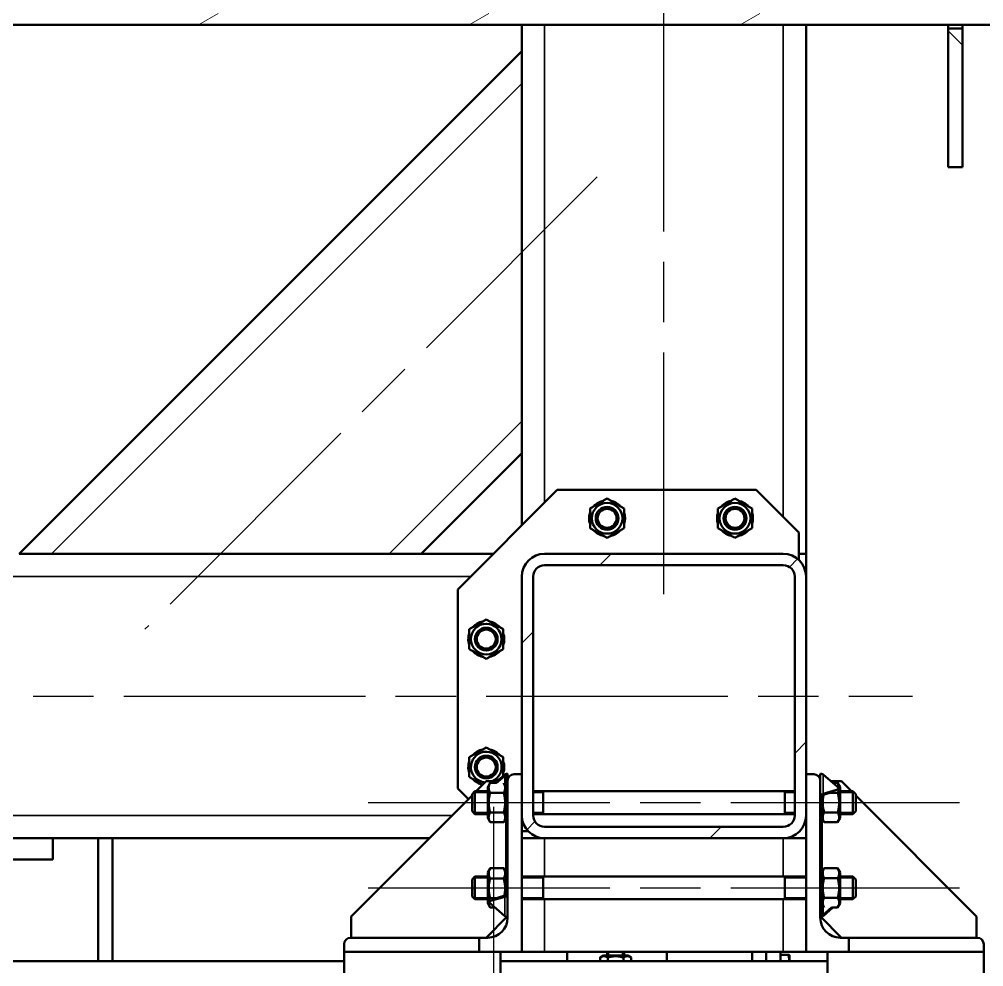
# Model space of a CAD drawing. Header units: millimetres. Extents: x 0 to 25230, y 0 to 17820.
# Drawn here: x 10260 to 10938, y 14023 to 14689 of the extents above; entities that cross this region are included whole.
import ezdxf

# ---------------------------------------------------------------- set-up
doc = ezdxf.new("R2010")
doc.units = ezdxf.units.MM
doc.header["$LTSCALE"] = 30
doc.linetypes.add('CHAIN', pattern=[0.7087, 0.4724, -0.0591, 0.1181, -0.0591])
for name, color, linetype, lineweight in [('Видимые тонкие (ГОСТ)', 7, 'Continuous', 35), ('Видимый контур (ГОСТ)', 7, 'Continuous', 50), ('Линия резьбы (ГОСТ)', 7, 'Continuous', 25), ('Маркер центра (ГОСТ)', 7, 'Continuous', 25), ('Осевая линия (ГОСТ)', 7, 'Continuous', 25), ('Штриховка (ГОСТ)', 7, 'Continuous', 18)]:
    doc.layers.add(name, color=color, linetype=linetype, lineweight=lineweight)

msp = doc.modelspace()

# ---------------------------------------------------------------- hatches: boundary and pattern name
at = {"layer": 'Штриховка (ГОСТ)'}
h = msp.add_hatch(dxfattribs=at)
h.set_pattern_fill('ANSI31', color=256, scale=762, angle=-14.9999778, style=0)
h.set_pattern_definition([(30, (0, 0), (-47.62503, 82.4889), [])])
edge = h.paths.add_edge_path()
edge.add_spline(control_points=[(13126.2136, 14684.9985), (13171.4757, 14684.9985), (13217.859, 14684.9921), (13312.2639, 14685.0405), (13360.2856, 14685.0945), (13457.3635, 14685.5099), (13506.4194, 14685.8721), (13604.9609, 14687.3268), (13654.4465, 14688.4215), (13802.6382, 14693.634), (13901.0755, 14699.6947), (14044.4847, 14716.3093), (14091.5807, 14723.1007), (14183.746, 14739.7229), (14228.8152, 14749.5538), (14295.9202, 14767.3033), (14320.2669, 14774.3433), (14369.5801, 14790.224), (14394.5456, 14799.0676), (14443.7764, 14818.4457), (14468.0453, 14828.9849), (14514.6718, 14851.3758), (14537.0284, 14863.2298), (14580.5005, 14888.5339), (14603.5752, 14903.3166), (14637.4928, 14927.8137), (14648.6847, 14936.3645), (14670.6272, 14954.1858), (14681.3778, 14963.4563), (14702.2443, 14982.642), (14712.3638, 14992.5609), (14731.8031, 15012.9483), (14741.1227, 15023.417), (14758.8187, 15044.7739), (14767.1956, 15055.6629), (14782.8982, 15077.7029), (14790.2239, 15088.8539), (14802.1959, 15108.6519), (14807.3998, 15117.8342), (14817.3966, 15136.9523), (14822.1888, 15146.8887), (14831.0605, 15167.0688), (14835.1407, 15177.3148), (14842.4149, 15197.6157), (14845.6091, 15207.6706), (14850.8742, 15226.3387), (14853.2453, 15235.8379), (14857.4001, 15255.413), (14859.1833, 15265.4891), (14862.0191, 15285.7403), (14863.0719, 15295.9177), (14864.4359, 15315.8793), (14864.7475, 15325.6635), (14864.7475, 15344.3334), (14864.4359, 15354.1177), (14863.0719, 15374.0793), (14862.0191, 15384.2566), (14859.1833, 15404.5079), (14857.4001, 15414.5839), (14853.2453, 15434.1591), (14850.8742, 15443.6583), (14845.6091, 15462.3264), (14842.4149, 15472.3813), (14835.1407, 15492.6822), (14831.0605, 15502.9282), (14822.1888, 15523.1083), (14817.3966, 15533.0446), (14807.3998, 15552.1628), (14802.1959, 15561.345), (14790.2239, 15581.143), (14782.8982, 15592.2941), (14767.1956, 15614.334), (14758.8187, 15625.223), (14741.1227, 15646.58), (14731.8031, 15657.0487), (14712.3638, 15677.4361), (14702.2443, 15687.3549), (14681.3778, 15706.5407), (14670.6272, 15715.8112), (14648.6847, 15733.6324), (14637.4928, 15742.1833), (14603.5752, 15766.6803), (14580.5005, 15781.463), (14537.0284, 15806.7671), (14514.6718, 15818.6211), (14468.0453, 15841.0121), (14443.7764, 15851.5512), (14394.5456, 15870.9293), (14369.5801, 15879.773), (14320.2669, 15895.6536), (14295.9202, 15902.6936), (14228.8152, 15920.4432), (14183.746, 15930.274), (14091.5807, 15946.8962), (14044.4847, 15953.6877), (13901.0755, 15970.3023), (13802.6382, 15976.363), (13654.4465, 15981.5755), (13604.9609, 15982.6701), (13506.4194, 15984.1249), (13457.3635, 15984.4871), (13360.2856, 15984.9024), (13312.2639, 15984.9564), (13217.859, 15985.0049), (13171.4757, 15984.9985), (13126.2136, 15984.9985)], knot_values=[0, 0, 0, 0, 13.5786252, 13.5786252, 27.15725039, 27.15725039, 40.73587559, 40.73587559, 54.31450078, 54.31450078, 81.47175117, 81.47175117, 95.05037637, 95.05037637, 108.62900156, 108.62900156, 115.87419074, 115.87419074, 123.11937992, 123.11937992, 130.36456911, 130.36456911, 137.60975829, 137.60975829, 145.45465774, 145.45465774, 149.37710747, 149.37710747, 153.2995572, 153.2995572, 157.22200692, 157.22200692, 161.14445665, 161.14445665, 165.06690638, 165.06690638, 168.9893561, 168.9893561, 172.0077906, 172.0077906, 175.02622509, 175.02622509, 178.04465958, 178.04465958, 181.06309407, 181.06309407, 183.86357723, 183.86357723, 186.6640604, 186.6640604, 189.46454356, 189.46454356, 192.26502672, 192.26502672, 195.06550988, 195.06550988, 197.86599305, 197.86599305, 200.66647621, 200.66647621, 203.46695937, 203.46695937, 206.48539386, 206.48539386, 209.50382836, 209.50382836, 212.52226285, 212.52226285, 215.54069734, 215.54069734, 219.46314707, 219.46314707, 223.38559679, 223.38559679, 227.30804652, 227.30804652, 231.23049625, 231.23049625, 235.15294597, 235.15294597, 239.0753957, 239.0753957, 246.92029516, 246.92029516, 254.16548434, 254.16548434, 261.41067352, 261.41067352, 268.6558627, 268.6558627, 275.90105188, 275.90105188, 289.47967708, 289.47967708, 303.05830227, 303.05830227, 330.21555266, 330.21555266, 343.79417786, 343.79417786, 357.37280305, 357.37280305, 370.95142825, 370.95142825, 384.53005344, 384.53005344, 384.53005344, 384.53005344], degree=3, periodic=0)
edge.add_line((13126.2136, 15984.9985), (7213.0679, 15984.9985))
edge.add_line((7213.0679, 15984.9985), (7213.0679, 15976.9985))
edge.add_line((7213.0679, 15976.9985), (13126.2136, 15976.9985))
edge.add_spline(control_points=[(13126.2136, 15976.9985), (13171.1811, 15976.9985), (13217.2625, 15977.0048), (13311.0534, 15976.957), (13358.7629, 15976.9037), (13455.2105, 15976.4939), (13503.9483, 15976.1366), (13601.8518, 15974.701), (13651.0175, 15973.6207), (13798.2537, 15968.4748), (13896.0594, 15962.4909), (14038.5563, 15946.0726), (14085.354, 15939.36), (14176.9388, 15922.9246), (14221.7259, 15913.2017), (14288.3553, 15895.6555), (14312.4917, 15888.7076), (14361.3833, 15873.0341), (14386.1375, 15864.3054), (14434.9572, 15845.1774), (14459.026, 15834.7733), (14505.274, 15812.6659), (14527.452, 15800.9604), (14570.5736, 15775.9737), (14593.462, 15761.3766), (14638.3294, 15729.1151), (14660.3054, 15711.4466), (14691.3707, 15683.0054), (14701.4154, 15673.2013), (14720.7125, 15653.0463), (14729.9647, 15642.6952), (14747.534, 15621.5742), (14755.8515, 15610.8035), (14771.4433, 15588.9985), (14778.7176, 15577.9642), (14790.5904, 15558.3938), (14795.7432, 15549.3313), (14805.6427, 15530.4608), (14810.3886, 15520.6524), (14819.1752, 15500.7305), (14823.2164, 15490.6147), (14830.4216, 15470.5702), (14833.5855, 15460.6415), (14838.7982, 15442.2148), (14841.1446, 15432.8428), (14845.2565, 15413.5289), (14847.0214, 15403.587), (14849.8282, 15383.6049), (14850.8702, 15373.5625), (14852.2204, 15353.8651), (14852.5288, 15344.2102), (14852.5288, 15325.7868), (14852.2204, 15316.1319), (14850.8702, 15296.4345), (14849.8282, 15286.3921), (14847.0214, 15266.4099), (14845.2565, 15256.468), (14841.1446, 15237.1542), (14838.7982, 15227.7822), (14833.5855, 15209.3555), (14830.4216, 15199.4268), (14823.2164, 15179.3822), (14819.1752, 15169.2664), (14810.3886, 15149.3445), (14805.6427, 15139.5362), (14795.7432, 15120.6657), (14790.5904, 15111.6032), (14778.7176, 15092.0328), (14771.4433, 15080.9985), (14755.8515, 15059.1935), (14747.534, 15048.4228), (14729.9647, 15027.3017), (14720.7125, 15016.9507), (14701.4154, 14996.7956), (14691.3707, 14986.9916), (14660.3054, 14958.5503), (14638.3294, 14940.8818), (14593.462, 14908.6204), (14570.5736, 14894.0233), (14527.452, 14869.0366), (14505.274, 14857.331), (14459.026, 14835.2237), (14434.9572, 14824.8196), (14386.1375, 14805.6916), (14361.3833, 14796.9629), (14312.4917, 14781.2893), (14288.3553, 14774.3415), (14221.7259, 14756.7952), (14176.9388, 14747.0724), (14085.354, 14730.637), (14038.5563, 14723.9243), (13896.0594, 14707.506), (13798.2537, 14701.5222), (13651.0175, 14696.3763), (13601.8518, 14695.296), (13503.9483, 14693.8603), (13455.2105, 14693.503), (13358.7629, 14693.0932), (13311.0534, 14693.0399), (13217.2625, 14692.9922), (13171.1811, 14692.9985), (13126.2136, 14692.9985)], knot_values=[-381.41422842, -381.41422842, -381.41422842, -381.41422842, -367.92398227, -367.92398227, -354.43373611, -354.43373611, -340.94348995, -340.94348995, -327.4532438, -327.4532438, -300.47275148, -300.47275148, -286.98250533, -286.98250533, -273.49225917, -273.49225917, -266.31218741, -266.31218741, -259.13211565, -259.13211565, -251.95204389, -251.95204389, -244.77197213, -244.77197213, -237.00070509, -237.00070509, -229.22943805, -229.22943805, -225.34380453, -225.34380453, -221.45817101, -221.45817101, -217.57253749, -217.57253749, -213.68690397, -213.68690397, -210.70546039, -210.70546039, -207.7240168, -207.7240168, -204.74257322, -204.74257322, -201.76112964, -201.76112964, -198.99762578, -198.99762578, -196.23412193, -196.23412193, -193.47061807, -193.47061807, -190.70711421, -190.70711421, -187.94361035, -187.94361035, -185.1801065, -185.1801065, -182.41660264, -182.41660264, -179.65309878, -179.65309878, -176.6716552, -176.6716552, -173.69021162, -173.69021162, -170.70876804, -170.70876804, -167.72732446, -167.72732446, -163.84169094, -163.84169094, -159.95605742, -159.95605742, -156.0704239, -156.0704239, -152.18479037, -152.18479037, -144.41352333, -144.41352333, -136.64225629, -136.64225629, -129.46218453, -129.46218453, -122.28211277, -122.28211277, -115.10204101, -115.10204101, -107.92196925, -107.92196925, -94.4317231, -94.4317231, -80.94147694, -80.94147694, -53.96098463, -53.96098463, -40.47073847, -40.47073847, -26.98049231, -26.98049231, -13.49024616, -13.49024616, 0, 0, 0, 0], degree=3, periodic=0)
edge.add_line((13126.2136, 14692.9985), (7213.0679, 14692.9985))
edge.add_line((7213.0679, 14692.9985), (7213.0679, 14684.9985))
edge.add_line((7213.0679, 14684.9985), (7413.0679, 14684.9985))
edge.add_line((7413.0679, 14684.9985), (13126.2136, 14684.9985))
h = msp.add_hatch(dxfattribs=at)
h.set_pattern_fill('ANSI31', color=256, scale=762, angle=90.0002105, style=0)
h.set_pattern_definition([(135.0002, (0, 0), (-67.35167, -67.35217), [])])
h.paths.add_polyline_path([(10913.0679, 14584.9985), (10923.0679, 14584.9985), (10923.0679, 14682.4985), (10913.0679, 14682.4985)])
h = msp.add_hatch(dxfattribs=at)
h.set_pattern_fill('ANSI31', color=256, scale=762, style=0)
h.set_pattern_definition([(45, (0, 0), (-67.3519, 67.3519), [])])
edge = h.paths.add_edge_path()
edge.add_ellipse((10797.0679, 14296.9985), major_axis=(0, 16), ratio=1, start_angle=270, end_angle=360)
edge.add_line((10797.0679, 14312.9985), (10629.0679, 14312.9985))
edge.add_ellipse((10629.0679, 14296.9985), major_axis=(-16, 0), ratio=1, start_angle=270, end_angle=360)
edge.add_line((10613.0679, 14296.9985), (10613.0679, 14128.9985))
edge.add_ellipse((10629.0679, 14128.9985), major_axis=(0, -16), ratio=1, start_angle=270, end_angle=360)
edge.add_line((10629.0679, 14112.9985), (10797.0679, 14112.9985))
edge.add_ellipse((10797.0679, 14128.9985), major_axis=(16, 0), ratio=1, start_angle=270, end_angle=360)
edge.add_line((10813.0679, 14128.9985), (10813.0679, 14296.9985))
edge = h.paths.add_edge_path(flags=0)
edge.add_line((10797.0679, 14120.9985), (10629.0679, 14120.9985))
edge.add_ellipse((10629.0679, 14128.9985), major_axis=(-8, 0), ratio=1, start_angle=0, end_angle=90, ccw=False)
edge.add_line((10621.0679, 14128.9985), (10621.0679, 14296.9985))
edge.add_ellipse((10629.0679, 14296.9985), major_axis=(0, 8), ratio=1, start_angle=0, end_angle=90, ccw=False)
edge.add_line((10629.0679, 14304.9985), (10797.0679, 14304.9985))
edge.add_ellipse((10797.0679, 14296.9985), major_axis=(8, 0), ratio=1, start_angle=0, end_angle=90, ccw=False)
edge.add_line((10805.0679, 14296.9985), (10805.0679, 14128.9985))
edge.add_ellipse((10797.0679, 14128.9985), major_axis=(0, -8), ratio=1, start_angle=0, end_angle=90, ccw=False)

# ---------------------------------------------------------------- linework, layer by layer
at = {"layer": 'Видимые тонкие (ГОСТ)'}
for p, q in [((10629.0679, 14348.9985), (10629.0679, 14684.9985)), ((10797.0679, 14338.9985), (10797.0679, 14684.9985)), ((10613.0679, 14643.9245), (10282.1419, 14312.9985)), ((10613.0679, 14406.3366), (10519.7298, 14312.9985)), ((10113.0679, 14296.9985), (10577.0679, 14296.9985)), ((10601.0679, 14150.5305), (10601.0679, 14156.9056)), ((10825.0679, 14157.7716), (10825.0679, 14144.2737)), ((10171.5679, 14128.9985), (10564.0679, 14128.9985)), ((10629.0679, 14085.9985), (10629.0679, 14112.9985)), ((10797.0679, 14085.9985), (10797.0679, 14112.9985)), ((10601.0679, 14058.2253), (10601.0679, 14071.7232)), ((10629.0679, 14032.9985), (10629.0679, 14069.9985)), ((10797.0679, 14032.9985), (10797.0679, 14069.9985)), ((10825.0679, 14065.4664), (10825.0679, 14059.0914))]:
    msp.add_line(p, q, dxfattribs=at)
at = {"layer": 'Видимый контур (ГОСТ)'}
for p, q in [((7213.0679, 14684.9985), (13126.2136, 14684.9985)), ((10613.0679, 14666.5519), (10613.0679, 14684.9985)), ((10813.0679, 14312.9985), (10813.0679, 14684.9985)), ((10913.0679, 14684.9985), (10913.0679, 14682.4985)), ((10923.0679, 14684.9985), (10923.0679, 14682.4985)), ((10923.0679, 14682.4985), (10913.0679, 14682.4985)), ((10913.0679, 14682.4985), (10913.0679, 14584.9985)), ((10923.0679, 14584.9985), (10923.0679, 14682.4985)), ((10613.0679, 14666.5519), (10259.5145, 14312.9985)), ((10613.0679, 14666.5519), (10613.0679, 14643.9245)), ((10613.0679, 14406.3366), (10613.0679, 14643.9245)), ((10913.0679, 14584.9985), (10923.0679, 14584.9985)), ((10613.0679, 14406.3366), (10613.0679, 14383.7092)), ((10613.0679, 14383.7092), (10542.3572, 14312.9985)), ((10613.0679, 14332.9985), (10613.0679, 14383.7092)), ((10638.0679, 14357.9985), (10568.0679, 14287.9985)), ((10778.0679, 14357.9985), (10638.0679, 14357.9985)), ((10808.0679, 14327.9985), (10778.0679, 14357.9985)), ((10661.0679, 14338.5232), (10660.4288, 14338.5232)), ((10661.0679, 14338.6385), (10660.4341, 14338.6385)), ((10660.5473, 14339.8032), (10661.0679, 14339.8032)), ((10751.0679, 14338.5232), (10750.4288, 14338.5232)), ((10751.0679, 14338.6385), (10750.4341, 14338.6385)), ((10750.5473, 14339.8032), (10751.0679, 14339.8032)), ((10808.0679, 14308.6174), (10808.0679, 14327.9985)), ((10282.1419, 14312.9985), (10259.5145, 14312.9985)), ((10282.1419, 14312.9985), (10519.7298, 14312.9985)), ((10542.3572, 14312.9985), (10519.7298, 14312.9985)), ((10542.3572, 14312.9985), (10593.0679, 14312.9985)), ((10797.0679, 14312.9985), (10629.0679, 14312.9985)), ((10813.0679, 14312.9985), (10808.0679, 14312.9985)), ((10813.0679, 14296.9985), (10813.0679, 14312.9985)), ((10629.0679, 14304.9985), (10797.0679, 14304.9985)), ((10613.0679, 14296.9985), (10613.0679, 14128.9985)), ((10621.0679, 14128.9985), (10621.0679, 14296.9985)), ((10805.0679, 14296.9985), (10805.0679, 14128.9985)), ((10813.0679, 14128.9985), (10813.0679, 14296.9985)), ((10568.0679, 14287.9985), (10568.0679, 14147.9985)), ((10576.0679, 14253.5232), (10575.4288, 14253.5232)), ((10576.0679, 14253.6385), (10575.4341, 14253.6385)), ((10575.5473, 14254.8032), (10576.0679, 14254.8032)), ((10576.0679, 14163.5232), (10575.4288, 14163.5232)), ((10576.0679, 14163.6385), (10575.4341, 14163.6385)), ((10575.5473, 14164.8032), (10576.0679, 14164.8032)), ((10601.0679, 14157.7716), (10594.2357, 14151.8548)), ((10601.0679, 14156.9056), (10595.1347, 14151.7674)), ((10601.0679, 14157.2867), (10601.0679, 14157.7716)), ((10601.0679, 14156.9056), (10601.0679, 14157.2867)), ((10602.0679, 14074.1083), (10602.0679, 14157.9985)), ((10602.0679, 14157.9985), (10603.0679, 14157.9985)), ((10603.0679, 14153.3985), (10603.0679, 14157.9985)), ((10613.0679, 14157.9985), (10607.6679, 14157.9985)), ((10818.4679, 14157.9985), (10813.0679, 14157.9985)), ((10823.0679, 14153.3985), (10823.0679, 14157.9985)), ((10825.0679, 14157.7716), (10836.7574, 14147.6482)), ((10568.0679, 14147.9985), (10575.5679, 14140.4985)), ((10588.0679, 14152.9985), (10581.0679, 14145.9985)), ((10595.5563, 14152.9985), (10588.0679, 14152.9985)), ((10589.0679, 14148.7985), (10590.8185, 14151.8306)), ((10589.0679, 14148.7985), (10589.0679, 14127.1985)), ((10590.8325, 14151.8548), (10595.0837, 14151.8548)), ((10602.0679, 14148.7985), (10600.3906, 14151.7037)), ((10603.0679, 14153.3985), (10603.0679, 14056.9985)), ((10823.0679, 14056.9985), (10823.0679, 14153.3985)), ((10830.5794, 14152.9985), (10838.0679, 14152.9985)), ((10835.3033, 14151.8549), (10831.8999, 14151.8549)), ((10837.0679, 14148.7985), (10835.3051, 14151.8517)), ((10837.0679, 14127.1985), (10837.0679, 14148.7985)), ((10838.0679, 14152.9985), (10845.0679, 14145.9985)), ((10578.0679, 14142.9985), (10493.0679, 14057.9985)), ((10578.0679, 14143.9985), (10580.0679, 14145.9985)), ((10578.0679, 14131.9985), (10578.0679, 14143.9985)), ((10580.0679, 14145.9985), (10580.0679, 14129.9985)), ((10580.0679, 14145.9985), (10589.0679, 14145.9985)), ((10590.8325, 14144.9632), (10600.3033, 14144.9632)), ((10621.0679, 14145.9985), (10805.0679, 14145.9985)), ((10628.0679, 14145.9985), (10628.0679, 14129.9985)), ((10798.0679, 14129.9985), (10798.0679, 14145.9985)), ((10823.6278, 14141.8887), (10823.0679, 14141.8887)), ((10824.0679, 14141.8887), (10823.6278, 14141.8887)), ((10824.0679, 14141.8887), (10824.0679, 14057.9985)), ((10836.7574, 14147.6482), (10825.0679, 14144.2737)), ((10829.8005, 14144.7739), (10825.0679, 14143.4077)), ((10825.0679, 14144.2737), (10825.0679, 14143.7888)), ((10825.0679, 14143.7888), (10825.0679, 14143.4077)), ((10835.3033, 14144.9219), (10829.9285, 14144.9219)), ((10836.7574, 14146.7822), (10836.1878, 14146.6177)), ((10836.7574, 14146.7822), (10836.7574, 14147.6482)), ((10837.0679, 14145.9985), (10846.0679, 14145.9985)), ((10846.0679, 14129.9985), (10846.0679, 14145.9985)), ((10848.0679, 14143.9985), (10846.0679, 14145.9985)), ((10848.0679, 14143.9985), (10848.0679, 14131.9985)), ((10848.0679, 14142.9985), (10933.0679, 14057.9985)), ((10578.0679, 14131.9985), (10580.0679, 14129.9985)), ((10580.0679, 14129.9985), (10589.0679, 14129.9985)), ((10590.8325, 14131.1069), (10600.3033, 14131.1069)), ((10613.0679, 14032.9985), (10613.0679, 14128.9985)), ((10621.0679, 14129.9985), (10805.0679, 14129.9985)), ((10813.0679, 14128.9985), (10813.0679, 14032.9985)), ((10835.3033, 14131.0654), (10825.8325, 14131.0654)), ((10837.0679, 14129.9985), (10846.0679, 14129.9985)), ((10848.0679, 14131.9985), (10846.0679, 14129.9985)), ((10589.0679, 14127.1985), (10590.8185, 14124.1663)), ((10590.8325, 14124.1421), (10600.3033, 14124.1421)), ((10602.0679, 14127.1985), (10600.3173, 14124.1663)), ((10797.0679, 14120.9985), (10629.0679, 14120.9985)), ((10824.0679, 14127.1985), (10825.8306, 14124.1453)), ((10835.3033, 14124.1421), (10825.8325, 14124.1421)), ((10837.0679, 14127.1985), (10835.3051, 14124.1453)), ((10613.0679, 14117.9985), (10617.4489, 14117.9985)), ((10188.0679, 14112.9985), (10283.0679, 14112.9985)), ((10283.0679, 14112.9985), (10315.0679, 14112.9985)), ((10283.0679, 14097.9985), (10283.0679, 14112.9985)), ((10315.0679, 14112.9985), (10315.0679, 14026.5787)), ((10315.0679, 14112.9985), (10325.0679, 14112.9985)), ((10548.0679, 14112.9985), (10325.0679, 14112.9985)), ((10325.0679, 14112.9985), (10325.0679, 14026.5787)), ((10629.0679, 14112.9985), (10613.0679, 14112.9985)), ((10629.0679, 14112.9985), (10797.0679, 14112.9985)), ((10813.0679, 14112.9985), (10797.0679, 14112.9985)), ((10188.0679, 14097.9985), (10283.0679, 14097.9985)), ((10589.0679, 14088.7985), (10590.7508, 14091.7134)), ((10589.0679, 14088.7985), (10589.0679, 14067.1985)), ((10590.8325, 14091.8526), (10600.3033, 14091.8526)), ((10602.0679, 14088.7985), (10600.385, 14091.7134)), ((10824.0679, 14088.7985), (10825.8324, 14091.8548)), ((10825.8324, 14091.8548), (10825.8325, 14091.8549)), ((10835.3033, 14091.8549), (10825.8325, 14091.8549)), ((10835.3033, 14091.8549), (10835.3033, 14091.8548)), ((10837.0679, 14088.7985), (10835.3033, 14091.8548)), ((10837.0679, 14067.1985), (10837.0679, 14088.7985)), ((10578.0679, 14083.9985), (10580.0679, 14085.9985)), ((10578.0679, 14071.9985), (10578.0679, 14083.9985)), ((10580.0679, 14085.9985), (10580.0679, 14069.9985)), ((10580.0679, 14085.9985), (10589.0679, 14085.9985)), ((10590.8325, 14084.7077), (10600.3033, 14084.7077)), ((10613.0679, 14085.9985), (10813.0679, 14085.9985)), ((10628.0679, 14085.9985), (10628.0679, 14069.9985)), ((10798.0679, 14069.9985), (10798.0679, 14085.9985)), ((10835.3033, 14084.9265), (10825.8325, 14084.9265)), ((10837.0679, 14085.9985), (10846.0679, 14085.9985)), ((10846.0679, 14069.9985), (10846.0679, 14085.9985)), ((10848.0679, 14083.9985), (10846.0679, 14085.9985)), ((10848.0679, 14083.9985), (10848.0679, 14071.9985)), ((10602.0679, 14074.1083), (10602.5079, 14074.1083)), ((10602.5079, 14074.1083), (10603.0679, 14074.1083)), ((10578.0679, 14071.9985), (10580.0679, 14069.9985)), ((10580.0679, 14069.9985), (10589.0679, 14069.9985)), ((10589.0679, 14067.1985), (10590.7508, 14064.2836)), ((10589.3783, 14068.3488), (10601.0679, 14071.7232)), ((10589.3783, 14069.2148), (10589.948, 14069.3792)), ((10589.3783, 14069.2148), (10589.3783, 14068.3488)), ((10601.0679, 14058.2253), (10589.3783, 14068.3488)), ((10590.8325, 14070.8536), (10595.8196, 14070.8536)), ((10596.0851, 14071.1509), (10601.0679, 14072.5893)), ((10601.0679, 14072.2082), (10601.0679, 14072.5893)), ((10601.0679, 14071.7232), (10601.0679, 14072.2082)), ((10613.0679, 14069.9985), (10813.0679, 14069.9985)), ((10824.0679, 14067.1985), (10825.7452, 14064.2933)), ((10835.3033, 14071.0701), (10825.8325, 14071.0701)), ((10837.0679, 14067.1985), (10835.3033, 14064.1422)), ((10837.0679, 14069.9985), (10846.0679, 14069.9985)), ((10848.0679, 14071.9985), (10846.0679, 14069.9985)), ((10590.8325, 14064.1444), (10594.2332, 14064.1444)), ((10825.0679, 14059.0914), (10830.9873, 14064.2177)), ((10825.0679, 14058.2253), (10831.8999, 14064.1421)), ((10835.3033, 14064.1421), (10831.031, 14064.1421)), ((10493.0679, 14057.9985), (10493.0679, 14042.9985)), ((10588.0679, 14042.9985), (10602.8797, 14057.8103)), ((10824.0679, 14057.9985), (10823.0679, 14057.9985)), ((10838.0679, 14042.9985), (10823.256, 14057.8103)), ((10825.0679, 14059.0914), (10825.0679, 14058.7102)), ((10825.0679, 14058.7102), (10825.0679, 14058.2253)), ((10933.0679, 14057.9985), (10933.0679, 14042.9985)), ((10492.6679, 14042.9985), (10583.0679, 14042.9985)), ((10583.0679, 14042.9985), (10583.0679, 14032.9985)), ((10589.0679, 14042.9985), (10583.0679, 14042.9985)), ((10843.0679, 14042.9985), (10837.0679, 14042.9985)), ((10843.0679, 14042.9985), (10933.4679, 14042.9985)), ((10843.0679, 14032.9985), (10843.0679, 14042.9985)), ((10488.0679, 14032.9985), (10488.0679, 14038.3985)), ((10488.0679, 14008.9985), (10488.0679, 14032.9985)), ((10583.0679, 14032.9985), (10488.0679, 14032.9985)), ((10583.0679, 14032.9985), (10613.0679, 14032.9985)), ((10598.0679, 14008.9985), (10598.0679, 14032.9985)), ((10629.0679, 14032.9985), (10613.0679, 14032.9985)), ((10629.0679, 14032.9985), (10797.0679, 14032.9985)), ((10645.0679, 14026.5787), (10645.0679, 14032.9985)), ((10673.0679, 14030.4985), (10673.0679, 14032.9985)), ((10685.0679, 14030.4985), (10685.0679, 14032.9985)), ((10715.0679, 14032.9985), (10715.0679, 14026.5787)), ((10775.0679, 14026.5787), (10775.0679, 14032.9985)), ((10785.0679, 14026.5787), (10785.0679, 14032.9985)), ((10795.0679, 14026.5787), (10795.0679, 14032.9985)), ((10813.0679, 14032.9985), (10797.0679, 14032.9985)), ((10813.0679, 14032.9985), (10843.0679, 14032.9985)), ((10828.0679, 14008.9985), (10828.0679, 14032.9985)), ((10938.0679, 14032.9985), (10843.0679, 14032.9985)), ((10938.0679, 14038.3985), (10938.0679, 14032.9985)), ((10938.0679, 14008.9985), (10938.0679, 14032.9985)), ((10488.0679, 14026.5787), (9524.5679, 14026.5787)), ((10828.0679, 14026.5787), (10598.0679, 14026.5787)), ((10670.5179, 14030.4985), (10668.0982, 14029.1015)), ((10668.0982, 14029.1015), (10668.0982, 14026.5787)), ((10687.6179, 14030.4985), (10670.5179, 14030.4985)), ((10673.5831, 14029.1015), (10673.5831, 14026.5787)), ((10684.5527, 14029.1015), (10684.5527, 14026.5787)), ((10687.6179, 14030.4985), (10690.0375, 14029.1015)), ((10690.0375, 14029.1015), (10690.0375, 14026.5787)), ((10800.5224, 14030.9985), (10795.0679, 14030.9985)), ((10801.2369, 14030.9985), (10800.5224, 14030.9985)), ((10801.4679, 14030.5985), (10801.2369, 14030.9985)), ((10801.4679, 14030.5985), (10801.4679, 14026.5787))]:
    msp.add_line(p, q, dxfattribs=at)
for centre, radius in [((10673.0679, 14337.9985), 10.8), ((10673.0679, 14337.9985), 8), ((10673.0679, 14337.9985), 8), ((10673.0679, 14337.9985), 6.6667), ((10763.0679, 14337.9985), 10.8), ((10763.0679, 14337.9985), 8), ((10763.0679, 14337.9985), 8), ((10763.0679, 14337.9985), 6.6667), ((10588.0679, 14252.9985), 10.8), ((10588.0679, 14252.9985), 8), ((10588.0679, 14252.9985), 8), ((10588.0679, 14252.9985), 6.6667), ((10588.0679, 14162.9985), 8), ((10588.0679, 14162.9985), 8), ((10588.0679, 14162.9985), 6.6667)]:
    msp.add_circle(centre, radius, dxfattribs=at)
for centre, radius, start, end in [((10673.0679, 14337.9985), 12.65, 101.5529704, 138.4470296), ((10673.0679, 14337.9985), 12.65, 41.5529704, 78.4470296), ((10763.0679, 14337.9985), 12.65, 101.5529704, 138.4470296), ((10763.0679, 14337.9985), 12.65, 41.5529704, 78.4470296), ((10673.0679, 14337.9985), 12.65, 177.6227672, 198.4470296), ((10673.0679, 14337.9985), 12.65, 171.7979465, 177.1000031), ((10673.0679, 14337.9985), 12.65, 161.5529704, 171.7979465), ((10673.0679, 14337.9985), 12.65, 341.5529704, 18.4470296), ((10763.0679, 14337.9985), 12.65, 177.6227672, 198.4470296), ((10763.0679, 14337.9985), 12.65, 171.7979465, 177.1000031), ((10763.0679, 14337.9985), 12.65, 161.5529704, 171.7979465), ((10763.0679, 14337.9985), 12.65, 341.5529704, 18.4470296), ((10673.0679, 14337.9985), 12.65, 221.5529704, 258.4470296), ((10673.0679, 14337.9985), 12.65, 281.5529704, 318.4470296), ((10763.0679, 14337.9985), 12.65, 221.5529704, 258.4470296), ((10763.0679, 14337.9985), 12.65, 281.5529704, 318.4470296), ((10629.0679, 14296.9985), 16, 90, 180), ((10797.0679, 14296.9985), 16, 0, 90), ((10629.0679, 14296.9985), 8, 90, 180), ((10797.0679, 14296.9985), 8, 0, 90), ((10588.0679, 14252.9985), 12.65, 101.5529704, 138.4470296), ((10588.0679, 14252.9985), 12.65, 41.5529704, 78.4470296), ((10588.0679, 14252.9985), 12.65, 161.5529704, 171.7979465), ((10588.0679, 14252.9985), 12.65, 341.5529704, 18.4470296), ((10588.0679, 14252.9985), 12.65, 177.6227672, 198.4470296), ((10588.0679, 14252.9985), 12.65, 171.7979465, 177.1000031), ((10588.0679, 14252.9985), 12.65, 221.5529704, 258.4470296), ((10588.0679, 14252.9985), 12.65, 281.5529704, 318.4470296), ((10588.0679, 14162.9985), 12.65, 101.5529704, 138.4470296), ((10588.0679, 14162.9985), 12.65, 41.5529704, 78.4470296), ((10588.0679, 14162.9985), 10.8, 292.1916066, 265.8990667), ((10588.0679, 14162.9985), 12.65, 177.6227672, 198.4470296), ((10588.0679, 14162.9985), 12.65, 171.7979465, 177.1000031), ((10588.0679, 14162.9985), 12.65, 161.5529704, 171.7979465), ((10588.0679, 14162.9985), 12.65, 341.5529704, 18.4470296), ((10607.6679, 14153.3985), 4.6, 90, 180), ((10818.4679, 14153.3985), 4.6, 0, 90), ((10588.0679, 14162.9985), 12.65, 221.5529704, 258.4470296), ((10629.0679, 14128.9985), 16, 180, 270), ((10629.0679, 14128.9985), 8, 180, 270), ((10797.0679, 14128.9985), 8, 270, 0), ((10797.0679, 14128.9985), 16, 270, 0), ((10589.0679, 14056.9985), 14, 270, 0), ((10837.0679, 14056.9985), 14, 180, 270), ((10492.6679, 14038.3985), 4.6, 90, 180), ((10933.4679, 14038.3985), 4.6, 0, 90)]:
    msp.add_arc(centre, radius, start, end, dxfattribs=at)
for points, weights in [([(10661.0679, 14344.9267), (10667.0679, 14348.3908), (10673.0679, 14351.8549)], [1, 1.15470053838, 1]), ([(10673.0679, 14351.8549), (10679.0679, 14348.3908), (10685.0679, 14344.9267)], [1, 1.15470053838, 1]), ([(10751.0679, 14344.9267), (10757.0679, 14348.3908), (10763.0679, 14351.8549)], [1, 1.15470053838, 1]), ([(10763.0679, 14351.8549), (10769.0679, 14348.3908), (10775.0679, 14344.9267)], [1, 1.15470053838, 1]), ([(10661.0679, 14331.0703), (10661.0679, 14337.9985), (10661.0679, 14344.9267)], [1, 1.15470053838, 1]), ([(10685.0679, 14344.9267), (10685.0679, 14337.9985), (10685.0679, 14331.0703)], [1, 1.15470053838, 1]), ([(10751.0679, 14331.0703), (10751.0679, 14337.9985), (10751.0679, 14344.9267)], [1, 1.15470053838, 1]), ([(10775.0679, 14344.9267), (10775.0679, 14337.9985), (10775.0679, 14331.0703)], [1, 1.15470053838, 1]), ([(10673.0679, 14324.1421), (10667.0679, 14327.6062), (10661.0679, 14331.0703)], [1, 1.15470053838, 1]), ([(10685.0679, 14331.0703), (10679.0679, 14327.6062), (10673.0679, 14324.1421)], [1, 1.15470053838, 1]), ([(10763.0679, 14324.1421), (10757.0679, 14327.6062), (10751.0679, 14331.0703)], [1, 1.15470053838, 1]), ([(10775.0679, 14331.0703), (10769.0679, 14327.6062), (10763.0679, 14324.1421)], [1, 1.15470053838, 1]), ([(10576.0679, 14259.9267), (10582.0679, 14263.3908), (10588.0679, 14266.8549)], [1, 1.15470053838, 1]), ([(10588.0679, 14266.8549), (10594.0679, 14263.3908), (10600.0679, 14259.9267)], [1, 1.15470053838, 1]), ([(10576.0679, 14246.0703), (10576.0679, 14252.9985), (10576.0679, 14259.9267)], [1, 1.15470053838, 1]), ([(10600.0679, 14259.9267), (10600.0679, 14252.9985), (10600.0679, 14246.0703)], [1, 1.15470053838, 1]), ([(10588.0679, 14239.1421), (10582.0679, 14242.6062), (10576.0679, 14246.0703)], [1, 1.15470053838, 1]), ([(10600.0679, 14246.0703), (10594.0679, 14242.6062), (10588.0679, 14239.1421)], [1, 1.15470053838, 1]), ([(10576.0679, 14169.9267), (10582.0679, 14173.3908), (10588.0679, 14176.8549)], [1, 1.15470053838, 1]), ([(10588.0679, 14176.8549), (10594.0679, 14173.3908), (10600.0679, 14169.9267)], [1, 1.15470053838, 1]), ([(10576.0679, 14156.0703), (10576.0679, 14162.9985), (10576.0679, 14169.9267)], [1, 1.15470053838, 1]), ([(10600.0679, 14169.9267), (10600.0679, 14163.3212), (10600.0679, 14156.9056)], [1, 1.14643851246, 1.01564155883]), ([(10585.623, 14150.5536), (10581.0567, 14153.19), (10576.0679, 14156.0703)], [1.04754992414, 1.12536135865, 1]), ([(10590.8325, 14151.8548), (10588.8325, 14148.409), (10590.8325, 14144.9632)], [1, 1.15470053838, 1]), ([(10597.1742, 14154.3996), (10595.9361, 14153.6848), (10594.7474, 14152.9985)], [1.05430447386, 1.07220446425, 1.07620128266]), ([(10600.3033, 14144.9632), (10602.2841, 14148.376), (10600.3535, 14151.7674)], [1, 1.152991866, 1.00337960008]), ([(10835.3033, 14151.8549), (10835.3042, 14151.8533), (10835.3051, 14151.8517)], [1, 1.00006227865, 1.00012450716]), ([(10836.36, 14147.9924), (10836.4963, 14149.787), (10835.3033, 14151.8549)], [1.07618115434, 1.08685980906, 1]), ([(10590.8325, 14144.9632), (10588.8325, 14138.0351), (10590.8325, 14131.1069)], [1, 1.15470053838, 1]), ([(10600.3033, 14131.1069), (10602.3033, 14138.0351), (10600.3033, 14144.9632)], [1, 1.15470053838, 1]), ([(10825.4603, 14143.521), (10823.9919, 14137.4415), (10825.8325, 14131.0654)], [1.0255680579, 1.14063824579, 1]), ([(10835.3033, 14144.9219), (10835.8456, 14145.8618), (10836.1086, 14146.7071)], [1, 1.03769646143, 1.05702164608]), ([(10835.3033, 14131.0654), (10837.3033, 14137.9936), (10835.3033, 14144.9219)], [1, 1.15470053838, 1]), ([(10590.8325, 14131.1069), (10588.8325, 14127.6245), (10590.8325, 14124.1421)], [1, 1.15470053838, 1]), ([(10600.3033, 14124.1421), (10602.3033, 14127.6245), (10600.3033, 14131.1069)], [1, 1.15470053838, 1]), ([(10825.8325, 14131.0654), (10823.8325, 14127.6038), (10825.8325, 14124.1421)], [1, 1.15470053838, 1]), ([(10835.3033, 14124.1421), (10837.3033, 14127.6038), (10835.3033, 14131.0654)], [1, 1.15470053838, 1]), ([(10590.8325, 14124.1421), (10590.8255, 14124.1543), (10590.8185, 14124.1663)], [1, 1.00047133048, 1.00093978893]), ([(10600.3173, 14124.1663), (10600.3103, 14124.1543), (10600.3033, 14124.1421)], [1.00093978893, 1.00047133048, 1]), ([(10590.8325, 14091.8526), (10588.8325, 14088.2801), (10590.8325, 14084.7077)], [1, 1.15470053838, 1]), ([(10590.7508, 14091.7134), (10590.7908, 14091.7826), (10590.8325, 14091.8526)], [1.0055021012, 1.00280179412, 1]), ([(10600.3033, 14091.8526), (10600.345, 14091.7826), (10600.385, 14091.7134)], [1, 1.00280179413, 1.0055021012]), ([(10600.3033, 14084.7077), (10602.3033, 14088.2801), (10600.3033, 14091.8526)], [1, 1.15470053838, 1]), ([(10825.8325, 14091.8549), (10823.8325, 14088.3907), (10825.8325, 14084.9265)], [1, 1.15470053838, 1]), ([(10835.3033, 14084.9265), (10837.3033, 14088.3907), (10835.3033, 14091.8549)], [1, 1.15470053838, 1]), ([(10590.8325, 14084.7077), (10588.8325, 14077.7806), (10590.8325, 14070.8536)], [1, 1.15470053838, 1]), ([(10600.7319, 14072.4923), (10602.1152, 14078.4319), (10600.3033, 14084.7077)], [1.02956321231, 1.13814781613, 1]), ([(10825.8325, 14084.9265), (10823.8325, 14077.9983), (10825.8325, 14071.0701)], [1, 1.15470053838, 1]), ([(10835.3033, 14071.0701), (10837.3033, 14077.9983), (10835.3033, 14084.9265)], [1, 1.15470053838, 1]), ([(10589.786, 14067.9957), (10589.6041, 14066.2048), (10590.8325, 14064.1444)], [1.07538854102, 1.08966855649, 1]), ([(10590.8325, 14070.8536), (10590.3289, 14070.0089), (10590.0668, 14069.2451)], [1, 1.03491076657, 1.0540651352]), ([(10825.8325, 14071.0701), (10823.849, 14067.6346), (10825.7892, 14064.2177)], [1, 1.15323095441, 1.00291124719]), ([(10835.3033, 14064.1421), (10837.3033, 14067.6061), (10835.3033, 14071.0701)], [1, 1.15470053838, 1]), ([(10673.5831, 14029.1015), (10670.8406, 14030.6848), (10668.0982, 14029.1015)], [1, 1.15470053838, 1]), ([(10684.5527, 14029.1015), (10679.0679, 14030.6848), (10673.5831, 14029.1015)], [1, 1.15470053838, 1]), ([(10690.0375, 14029.1015), (10687.2951, 14030.6848), (10684.5527, 14029.1015)], [1, 1.15470053838, 1]), ([(10800.5224, 14030.9985), (10801.3113, 14028.6319), (10801.2285, 14026.5787)], [1.16025403784, 1.26013821462, 1.24885472958])]:
    msp.add_rational_spline(points, weights, degree=2, dxfattribs=at)
for points, knots in [([(10601.0679, 14157.7716), (10601.2759, 14157.9013), (10601.4826, 14158.0021), (10602.0787, 14158.2265), (10602.4269, 14158.2647), (10602.8022, 14158.2188), (10602.9007, 14158.186), (10603.0339, 14158.1013), (10603.0679, 14158.0501), (10603.0679, 14157.9985)], [0, 0, 0, 0, 0.099734936, 0.099734936, 0.300333171, 0.300333171, 0.402370079, 0.402370079, 0.504408661, 0.504408661, 0.504408661, 0.504408661]), ([(10602.0679, 14157.9985), (10602.0679, 14157.9484), (10602.042, 14157.8989), (10601.9161, 14157.7518), (10601.7879, 14157.6457), (10601.5417, 14157.4189), (10601.4523, 14157.3335), (10601.2641, 14157.1377), (10601.1662, 14157.0283), (10601.0679, 14156.9056)], [0, 0, 0, 0, 0.105862723, 0.105862723, 0.265284406, 0.265284406, 0.344570416, 0.344570416, 0.423856752, 0.423856752, 0.423856752, 0.423856752]), ([(10825.0679, 14157.7716), (10824.8599, 14157.9013), (10824.6532, 14158.0021), (10824.057, 14158.2265), (10823.7089, 14158.2647), (10823.3335, 14158.2188), (10823.2351, 14158.186), (10823.1018, 14158.1013), (10823.0679, 14158.0501), (10823.0679, 14157.9985)], [0, 0, 0, 0, 0.099734936, 0.099734936, 0.300333171, 0.300333171, 0.402370079, 0.402370079, 0.504408661, 0.504408661, 0.504408661, 0.504408661]), ([(10823.0679, 14141.8887), (10823.0679, 14142.1919), (10823.1277, 14142.4916), (10823.3588, 14143.055), (10823.5276, 14143.3122), (10823.92, 14143.7238), (10824.1295, 14143.884), (10824.5838, 14144.1347), (10824.8248, 14144.2232), (10825.0679, 14144.2737)], [0, 0, 0, 0, 0.0917199, 0.0917199, 0.183399322, 0.183399322, 0.262364117, 0.262364117, 0.341329186, 0.341329186, 0.341329186, 0.341329186]), ([(10825.0679, 14143.4077), (10824.8981, 14143.3371), (10824.7311, 14143.2302), (10824.4343, 14142.9465), (10824.3093, 14142.7742), (10824.1702, 14142.4718), (10824.1322, 14142.3593), (10824.0809, 14142.1268), (10824.0679, 14142.008), (10824.0679, 14141.8887)], [0, 0, 0, 0, 0.066228812, 0.066228812, 0.132437011, 0.132437011, 0.168765343, 0.168765343, 0.205093613, 0.205093613, 0.205093613, 0.205093613]), ([(10603.0679, 14074.1083), (10603.0679, 14073.8051), (10603.0081, 14073.5053), (10602.7769, 14072.942), (10602.6082, 14072.6847), (10602.2158, 14072.2732), (10602.0063, 14072.113), (10601.552, 14071.8622), (10601.3109, 14071.7738), (10601.0679, 14071.7232)], [0, 0, 0, 0, 0.0917199, 0.0917199, 0.183399322, 0.183399322, 0.262364117, 0.262364117, 0.341329186, 0.341329186, 0.341329186, 0.341329186]), ([(10601.0679, 14072.5893), (10601.2376, 14072.6598), (10601.4046, 14072.7667), (10601.7015, 14073.0505), (10601.8265, 14073.2228), (10601.9656, 14073.5251), (10602.0036, 14073.6377), (10602.0549, 14073.8701), (10602.0679, 14073.9889), (10602.0679, 14074.1083)], [0, 0, 0, 0, 0.066228812, 0.066228812, 0.132437011, 0.132437011, 0.168765343, 0.168765343, 0.205093613, 0.205093613, 0.205093613, 0.205093613]), ([(10601.0679, 14058.2253), (10601.2759, 14058.0956), (10601.4826, 14057.9949), (10602.0787, 14057.7705), (10602.4269, 14057.7323), (10602.8022, 14057.7781), (10602.9007, 14057.811), (10603.0339, 14057.8956), (10603.0679, 14057.9469), (10603.0679, 14057.9985)], [0, 0, 0, 0, 0.099734936, 0.099734936, 0.300333171, 0.300333171, 0.402370079, 0.402370079, 0.504408661, 0.504408661, 0.504408661, 0.504408661]), ([(10825.0679, 14058.2253), (10824.8599, 14058.0956), (10824.6532, 14057.9949), (10824.057, 14057.7705), (10823.7089, 14057.7323), (10823.3335, 14057.7781), (10823.2351, 14057.811), (10823.1018, 14057.8956), (10823.0679, 14057.9469), (10823.0679, 14057.9985)], [0, 0, 0, 0, 0.099734936, 0.099734936, 0.300333171, 0.300333171, 0.402370079, 0.402370079, 0.504408661, 0.504408661, 0.504408661, 0.504408661]), ([(10824.0679, 14057.9985), (10824.0679, 14058.0485), (10824.0938, 14058.0981), (10824.2197, 14058.2452), (10824.3479, 14058.3512), (10824.5941, 14058.5781), (10824.6835, 14058.6634), (10824.8717, 14058.8593), (10824.9695, 14058.9687), (10825.0679, 14059.0914)], [0, 0, 0, 0, 0.105862723, 0.105862723, 0.265284406, 0.265284406, 0.344570416, 0.344570416, 0.423856752, 0.423856752, 0.423856752, 0.423856752])]:
    msp.add_open_spline(points, degree=3, knots=knots, dxfattribs=at)
at = {"layer": 'Линия резьбы (ГОСТ)'}
for p, q in [((10589.0679, 14144.793), (10578.8624, 14144.793)), ((10628.0679, 14144.793), (10621.0679, 14144.793)), ((10805.0679, 14144.793), (10798.0679, 14144.793)), ((10847.2734, 14144.793), (10837.0679, 14144.793)), ((10578.8624, 14131.204), (10589.0679, 14131.204)), ((10621.0679, 14131.204), (10628.0679, 14131.204)), ((10798.0679, 14131.204), (10805.0679, 14131.204)), ((10837.0679, 14131.204), (10847.2734, 14131.204)), ((10589.0679, 14084.793), (10578.8624, 14084.793)), ((10628.0679, 14084.793), (10613.0679, 14084.793)), ((10813.0679, 14084.793), (10798.0679, 14084.793)), ((10847.2734, 14084.793), (10837.0679, 14084.793)), ((10578.8624, 14071.204), (10589.0679, 14071.204)), ((10613.0679, 14071.204), (10628.0679, 14071.204)), ((10798.0679, 14071.204), (10813.0679, 14071.204)), ((10837.0679, 14071.204), (10847.2734, 14071.204)), ((10674.1179, 14032.9985), (10674.1179, 14030.4985)), ((10684.0179, 14030.4985), (10684.0179, 14032.9985))]:
    msp.add_line(p, q, dxfattribs=at)
for centre in [(10673.0679, 14337.9985), (10763.0679, 14337.9985), (10588.0679, 14252.9985), (10588.0679, 14162.9985)]:
    msp.add_arc(centre, 6.7945, 80, 350, dxfattribs=at)
at = {"layer": 'Маркер центра (ГОСТ)', "linetype": 'CHAIN', "ltscale": 11.993792}
msp.add_line((10593.0679, 14134.9985), (10593.0679, 13694.9985), dxfattribs=at)
at = {"layer": 'Осевая линия (ГОСТ)', "linetype": 'CHAIN', "ltscale": 11.993792}
for p, q in [((10713.0679, 14284.6675), (10713.0679, 16613.0416)), ((10666.1009, 14578.1635), (10347.9028, 14259.9655)), ((1408.0679, 14212.9985), (10888.0679, 14212.9985)), ((10505.0679, 14137.9985), (10921.0679, 14137.9985)), ((10505.0679, 14077.9985), (10921.0679, 14077.9985))]:
    msp.add_line(p, q, dxfattribs=at)

doc.saveas('drawing.dxf')
